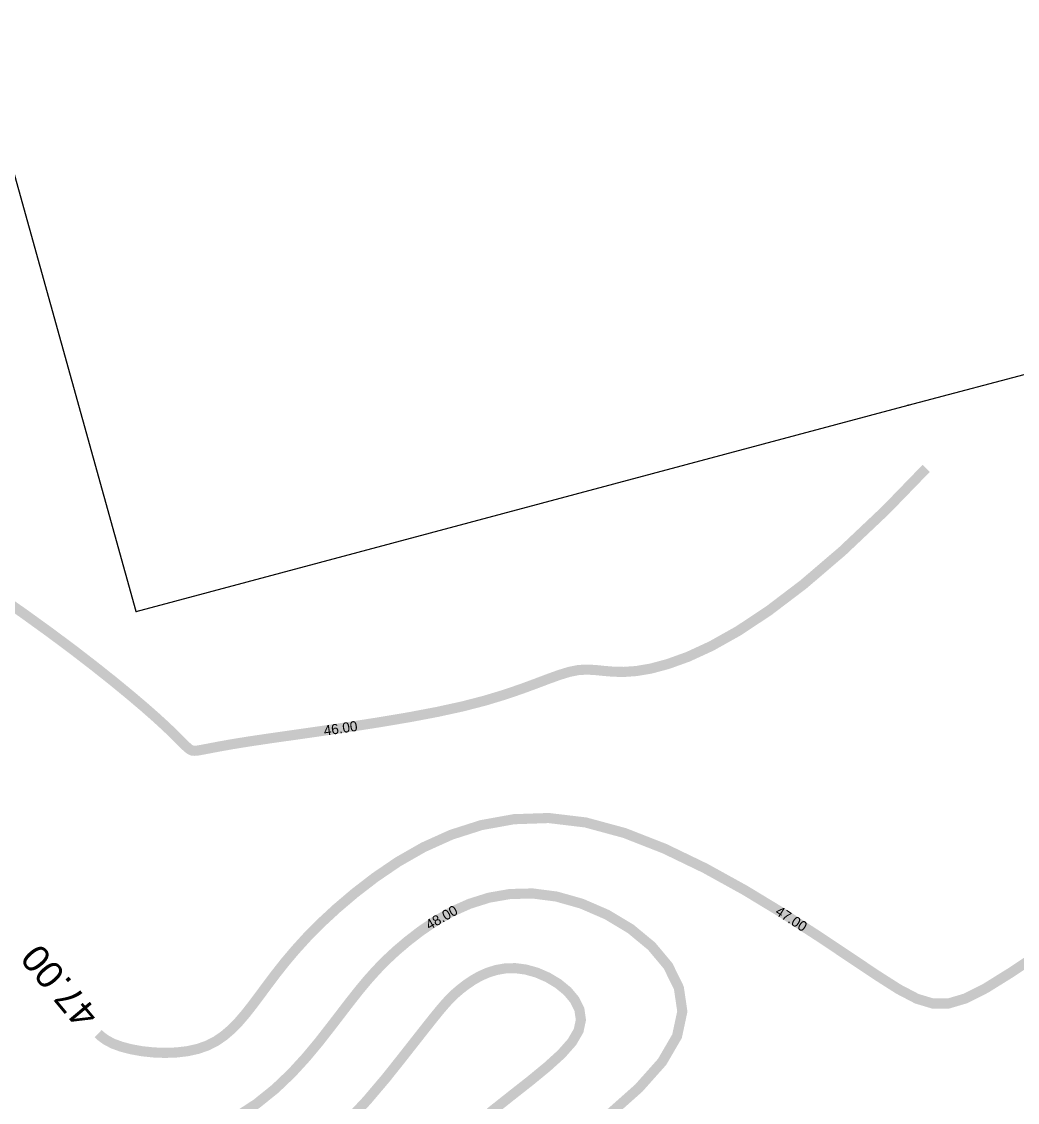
# Model space of a CAD drawing. Header units: metres. Extents: x 64 to 796628, y 142 to 671743.
# Drawn here: x 162 to 191.51, y 317.66 to 349.68 of the extents above; entities that cross this region are included whole.
import ezdxf
from ezdxf.enums import TextEntityAlignment as Align

# ---------------------------------------------------------------- set-up
doc = ezdxf.new("R2010")
doc.units = ezdxf.units.M
doc.header["$LTSCALE"] = 2
doc.layers.add('Cotation Courbes de niveau', color=246, linetype='Continuous')
doc.layers.add('COURBE PRINCIPALE', color=246, linetype='Continuous')

msp = doc.modelspace()

# ---------------------------------------------------------------- linework, layer by layer
for p, q in [((165.396, 332.202), (152.766, 377.498)), ((165.396, 332.202), (152.766, 377.498)), ((165.396, 332.202), (152.766, 377.498)), ((165.396, 332.202), (152.766, 377.498)), ((165.396, 332.202), (152.766, 377.498)), ((188.278, 338.324), (213.163, 344.912)), ((188.278, 338.324), (213.163, 344.912)), ((188.278, 338.324), (213.163, 344.912)), ((188.278, 338.324), (213.163, 344.912)), ((188.278, 338.324), (213.163, 344.912)), ((165.396, 332.202), (188.278, 338.324)), ((165.396, 332.202), (188.278, 338.324)), ((165.396, 332.202), (188.278, 338.324)), ((165.396, 332.202), (188.278, 338.324)), ((165.396, 332.202), (188.278, 338.324)), ((165.396, 332.202), (188.278, 338.324)), ((165.396, 332.202), (188.278, 338.324)), ((165.396, 332.202), (188.278, 338.324)), ((165.396, 332.202), (188.278, 338.324)), ((165.396, 332.202), (188.278, 338.324))]:
    msp.add_line(p, q)
for p in [(188.278, 338.324), (188.278, 338.324), (188.278, 338.324), (188.278, 338.324), (188.278, 338.324), (165.396, 332.202), (165.396, 332.202), (165.396, 332.202), (165.396, 332.202), (165.396, 332.202)]:
    msp.add_point(p)
at = {"layer": 'COURBE PRINCIPALE', "const_width": 0.3, "flags": 128}
for points, elevation in [([(161.208, 332.737), (162.051, 332.15), (162.824, 331.592), (163.527, 331.068), (164.159, 330.58), (164.72, 330.134), (165.208, 329.733), (165.622, 329.382), (165.963, 329.082), (166.238, 328.831), (166.456, 328.624), (166.625, 328.458), (166.755, 328.328), (166.853, 328.23), (166.929, 328.16), (166.991, 328.113), (167.049, 328.086), (167.119, 328.078), (167.218, 328.086), (167.364, 328.111), (167.573, 328.151), (167.863, 328.206), (168.251, 328.275), (168.753, 328.356), (169.38, 328.449), (170.111, 328.553), (170.916, 328.668), (171.768, 328.793), (172.638, 328.929), (173.497, 329.074), (174.316, 329.229), (175.068, 329.393), (175.73, 329.564), (176.305, 329.738), (176.804, 329.908), (177.236, 330.067), (177.612, 330.209), (177.942, 330.328), (178.235, 330.417), (178.501, 330.47), (178.752, 330.484), (179, 330.471), (179.257, 330.445), (179.538, 330.421), (179.855, 330.415), (180.221, 330.441), (180.651, 330.514), (181.157, 330.65), (181.751, 330.864), (182.441, 331.182), (183.237, 331.628), (184.143, 332.228), (185.17, 333.008), (186.323, 333.994), (187.61, 335.211), (188.809, 336.447)], 46), ([(161.208, 332.737), (162.051, 332.15), (162.824, 331.592), (163.527, 331.068), (164.159, 330.58), (164.72, 330.134), (165.208, 329.733), (165.622, 329.382), (165.963, 329.082), (166.238, 328.831), (166.456, 328.624), (166.625, 328.458), (166.755, 328.328), (166.853, 328.23), (166.929, 328.16), (166.991, 328.113), (167.049, 328.086), (167.119, 328.078), (167.218, 328.086), (167.364, 328.111), (167.573, 328.151), (167.863, 328.206), (168.251, 328.275), (168.753, 328.356), (169.38, 328.449), (170.111, 328.553), (170.916, 328.668), (171.768, 328.793), (172.638, 328.929), (173.497, 329.074), (174.316, 329.229), (175.068, 329.393), (175.73, 329.564), (176.305, 329.738), (176.804, 329.908), (177.236, 330.067), (177.612, 330.209), (177.942, 330.328), (178.235, 330.417), (178.501, 330.47), (178.752, 330.484), (179, 330.471), (179.257, 330.445), (179.538, 330.421), (179.855, 330.415), (180.221, 330.441), (180.651, 330.514), (181.157, 330.65), (181.751, 330.864), (182.441, 331.182), (183.237, 331.628), (184.143, 332.228), (185.17, 333.008), (186.323, 333.994), (187.61, 335.211), (188.809, 336.447)], 46), ([(161.208, 332.737), (162.051, 332.15), (162.824, 331.592), (163.527, 331.068), (164.159, 330.58), (164.72, 330.134), (165.208, 329.733), (165.622, 329.382), (165.963, 329.082), (166.238, 328.831), (166.456, 328.624), (166.625, 328.458), (166.755, 328.328), (166.853, 328.23), (166.929, 328.16), (166.991, 328.113), (167.049, 328.086), (167.119, 328.078), (167.218, 328.086), (167.364, 328.111), (167.573, 328.151), (167.863, 328.206), (168.251, 328.275), (168.753, 328.356), (169.38, 328.449), (170.111, 328.553), (170.916, 328.668), (171.768, 328.793), (172.638, 328.929), (173.497, 329.074), (174.316, 329.229), (175.068, 329.393), (175.73, 329.564), (176.305, 329.738), (176.804, 329.908), (177.236, 330.067), (177.612, 330.209), (177.942, 330.328), (178.235, 330.417), (178.501, 330.47), (178.752, 330.484), (179, 330.471), (179.257, 330.445), (179.538, 330.421), (179.855, 330.415), (180.221, 330.441), (180.651, 330.514), (181.157, 330.65), (181.751, 330.864), (182.441, 331.182), (183.237, 331.628), (184.143, 332.228), (185.17, 333.008), (186.323, 333.994), (187.61, 335.211), (188.809, 336.447)], 46), ([(161.208, 332.737), (162.051, 332.15), (162.824, 331.592), (163.527, 331.068), (164.159, 330.58), (164.72, 330.134), (165.208, 329.733), (165.622, 329.382), (165.963, 329.082), (166.238, 328.831), (166.456, 328.624), (166.625, 328.458), (166.755, 328.328), (166.853, 328.23), (166.929, 328.16), (166.991, 328.113), (167.049, 328.086), (167.119, 328.078), (167.218, 328.086), (167.364, 328.111), (167.573, 328.151), (167.863, 328.206), (168.251, 328.275), (168.753, 328.356), (169.38, 328.449), (170.111, 328.553), (170.916, 328.668), (171.768, 328.793), (172.638, 328.929), (173.497, 329.074), (174.316, 329.229), (175.068, 329.393), (175.73, 329.564), (176.305, 329.738), (176.804, 329.908), (177.236, 330.067), (177.612, 330.209), (177.942, 330.328), (178.235, 330.417), (178.501, 330.47), (178.752, 330.484), (179, 330.471), (179.257, 330.445), (179.538, 330.421), (179.855, 330.415), (180.221, 330.441), (180.651, 330.514), (181.157, 330.65), (181.751, 330.864), (182.441, 331.182), (183.237, 331.628), (184.143, 332.228), (185.17, 333.008), (186.323, 333.994), (187.61, 335.211), (188.809, 336.447)], 46), ([(161.208, 332.737), (162.051, 332.15), (162.824, 331.592), (163.527, 331.068), (164.159, 330.58), (164.72, 330.134), (165.208, 329.733), (165.622, 329.382), (165.963, 329.082), (166.238, 328.831), (166.456, 328.624), (166.625, 328.458), (166.755, 328.328), (166.853, 328.23), (166.929, 328.16), (166.991, 328.113), (167.049, 328.086), (167.119, 328.078), (167.218, 328.086), (167.364, 328.111), (167.573, 328.151), (167.863, 328.206), (168.251, 328.275), (168.753, 328.356), (169.38, 328.449), (170.111, 328.553), (170.916, 328.668), (171.768, 328.793), (172.638, 328.929), (173.497, 329.074), (174.316, 329.229), (175.068, 329.393), (175.73, 329.564), (176.305, 329.738), (176.804, 329.908), (177.236, 330.067), (177.612, 330.209), (177.942, 330.328), (178.235, 330.417), (178.501, 330.47), (178.752, 330.484), (179, 330.471), (179.257, 330.445), (179.538, 330.421), (179.855, 330.415), (180.221, 330.441), (180.651, 330.514), (181.157, 330.65), (181.751, 330.864), (182.441, 331.182), (183.237, 331.628), (184.143, 332.228), (185.17, 333.008), (186.323, 333.994), (187.61, 335.211), (188.809, 336.447)], 46), ([(164.266, 319.696), (164.337, 319.628), (164.511, 319.501), (164.715, 319.396), (164.963, 319.306), (165.251, 319.232), (165.567, 319.175), (165.903, 319.139), (166.247, 319.126), (166.59, 319.138), (166.921, 319.177), (167.231, 319.247), (167.513, 319.347), (167.768, 319.479), (168.002, 319.64), (168.222, 319.829), (168.431, 320.044), (168.637, 320.284), (168.843, 320.547), (169.057, 320.832), (169.282, 321.137), (169.528, 321.463), (169.802, 321.81), (170.112, 322.177), (170.465, 322.565), (170.87, 322.974), (171.335, 323.404), (171.867, 323.856), (172.474, 324.324), (173.154, 324.787), (173.907, 325.218), (174.732, 325.59), (175.626, 325.876), (176.589, 326.05), (177.619, 326.085), (178.714, 325.954), (179.869, 325.641), (181.059, 325.175), (182.256, 324.597), (183.432, 323.947), (184.557, 323.265), (185.603, 322.59), (186.541, 321.964), (187.343, 321.427), (187.994, 321.012), (188.531, 320.731), (189.007, 320.588), (189.472, 320.59), (189.978, 320.74), (190.577, 321.044), (191.321, 321.507), (192.26, 322.134)], 47), ([(164.266, 319.696), (164.337, 319.628), (164.511, 319.501), (164.715, 319.396), (164.963, 319.306), (165.251, 319.232), (165.567, 319.175), (165.903, 319.139), (166.247, 319.126), (166.59, 319.138), (166.921, 319.177), (167.231, 319.247), (167.513, 319.347), (167.768, 319.479), (168.002, 319.64), (168.222, 319.829), (168.431, 320.044), (168.637, 320.284), (168.843, 320.547), (169.057, 320.832), (169.282, 321.137), (169.528, 321.463), (169.802, 321.81), (170.112, 322.177), (170.465, 322.565), (170.87, 322.974), (171.335, 323.404), (171.867, 323.856), (172.474, 324.324), (173.154, 324.787), (173.907, 325.218), (174.732, 325.59), (175.626, 325.876), (176.589, 326.05), (177.619, 326.085), (178.714, 325.954), (179.869, 325.641), (181.059, 325.175), (182.256, 324.597), (183.432, 323.947), (184.557, 323.265), (185.603, 322.59), (186.541, 321.964), (187.343, 321.427), (187.994, 321.012), (188.531, 320.731), (189.007, 320.588), (189.472, 320.59), (189.978, 320.74), (190.577, 321.044), (191.321, 321.507), (192.26, 322.134)], 47), ([(164.266, 319.696), (164.337, 319.628), (164.511, 319.501), (164.715, 319.396), (164.963, 319.306), (165.251, 319.232), (165.567, 319.175), (165.903, 319.139), (166.247, 319.126), (166.59, 319.138), (166.921, 319.177), (167.231, 319.247), (167.513, 319.347), (167.768, 319.479), (168.002, 319.64), (168.222, 319.829), (168.431, 320.044), (168.637, 320.284), (168.843, 320.547), (169.057, 320.832), (169.282, 321.137), (169.528, 321.463), (169.802, 321.81), (170.112, 322.177), (170.465, 322.565), (170.87, 322.974), (171.335, 323.404), (171.867, 323.856), (172.474, 324.324), (173.154, 324.787), (173.907, 325.218), (174.732, 325.59), (175.626, 325.876), (176.589, 326.05), (177.619, 326.085), (178.714, 325.954), (179.869, 325.641), (181.059, 325.175), (182.256, 324.597), (183.432, 323.947), (184.557, 323.265), (185.603, 322.59), (186.541, 321.964), (187.343, 321.427), (187.994, 321.012), (188.531, 320.731), (189.007, 320.588), (189.472, 320.59), (189.978, 320.74), (190.577, 321.044), (191.321, 321.507), (192.26, 322.134)], 47), ([(164.266, 319.696), (164.337, 319.628), (164.511, 319.501), (164.715, 319.396), (164.963, 319.306), (165.251, 319.232), (165.567, 319.175), (165.903, 319.139), (166.247, 319.126), (166.59, 319.138), (166.921, 319.177), (167.231, 319.247), (167.513, 319.347), (167.768, 319.479), (168.002, 319.64), (168.222, 319.829), (168.431, 320.044), (168.637, 320.284), (168.843, 320.547), (169.057, 320.832), (169.282, 321.137), (169.528, 321.463), (169.802, 321.81), (170.112, 322.177), (170.465, 322.565), (170.87, 322.974), (171.335, 323.404), (171.867, 323.856), (172.474, 324.324), (173.154, 324.787), (173.907, 325.218), (174.732, 325.59), (175.626, 325.876), (176.589, 326.05), (177.619, 326.085), (178.714, 325.954), (179.869, 325.641), (181.059, 325.175), (182.256, 324.597), (183.432, 323.947), (184.557, 323.265), (185.603, 322.59), (186.541, 321.964), (187.343, 321.427), (187.994, 321.012), (188.531, 320.731), (189.007, 320.588), (189.472, 320.59), (189.978, 320.74), (190.577, 321.044), (191.321, 321.507), (192.26, 322.134)], 47), ([(164.266, 319.696), (164.337, 319.628), (164.511, 319.501), (164.715, 319.396), (164.963, 319.306), (165.251, 319.232), (165.567, 319.175), (165.903, 319.139), (166.247, 319.126), (166.59, 319.138), (166.921, 319.177), (167.231, 319.247), (167.513, 319.347), (167.768, 319.479), (168.002, 319.64), (168.222, 319.829), (168.431, 320.044), (168.637, 320.284), (168.843, 320.547), (169.057, 320.832), (169.282, 321.137), (169.528, 321.463), (169.802, 321.81), (170.112, 322.177), (170.465, 322.565), (170.87, 322.974), (171.335, 323.404), (171.867, 323.856), (172.474, 324.324), (173.154, 324.787), (173.907, 325.218), (174.732, 325.59), (175.626, 325.876), (176.589, 326.05), (177.619, 326.085), (178.714, 325.954), (179.869, 325.641), (181.059, 325.175), (182.256, 324.597), (183.432, 323.947), (184.557, 323.265), (185.603, 322.59), (186.541, 321.964), (187.343, 321.427), (187.994, 321.012), (188.531, 320.731), (189.007, 320.588), (189.472, 320.59), (189.978, 320.74), (190.577, 321.044), (191.321, 321.507), (192.26, 322.134)], 47), ([(168.348, 317.216), (168.966, 317.62), (169.516, 318.063), (170.004, 318.529), (170.436, 319.001), (170.819, 319.462), (171.158, 319.897), (171.461, 320.291), (171.737, 320.65), (171.997, 320.979), (172.253, 321.286), (172.514, 321.578), (172.791, 321.862), (173.095, 322.146), (173.437, 322.436), (173.825, 322.736), (174.261, 323.032), (174.745, 323.307), (175.275, 323.544), (175.851, 323.725), (176.472, 323.833), (177.139, 323.85), (177.85, 323.759), (178.597, 323.547), (179.345, 323.223), (180.051, 322.799), (180.67, 322.287), (181.16, 321.701), (181.478, 321.052), (181.581, 320.354), (181.424, 319.62), (180.982, 318.86), (180.292, 318.085), (179.411, 317.302)], 48), ([(168.348, 317.216), (168.966, 317.62), (169.516, 318.063), (170.004, 318.529), (170.436, 319.001), (170.819, 319.462), (171.158, 319.897), (171.461, 320.291), (171.737, 320.65), (171.997, 320.979), (172.253, 321.286), (172.514, 321.578), (172.791, 321.862), (173.095, 322.146), (173.437, 322.436), (173.825, 322.736), (174.261, 323.032), (174.745, 323.307), (175.275, 323.544), (175.851, 323.725), (176.472, 323.833), (177.139, 323.85), (177.85, 323.759), (178.597, 323.547), (179.345, 323.223), (180.051, 322.799), (180.67, 322.287), (181.16, 321.701), (181.478, 321.052), (181.581, 320.354), (181.424, 319.62), (180.982, 318.86), (180.292, 318.085), (179.411, 317.302)], 48), ([(168.348, 317.216), (168.966, 317.62), (169.516, 318.063), (170.004, 318.529), (170.436, 319.001), (170.819, 319.462), (171.158, 319.897), (171.461, 320.291), (171.737, 320.65), (171.997, 320.979), (172.253, 321.286), (172.514, 321.578), (172.791, 321.862), (173.095, 322.146), (173.437, 322.436), (173.825, 322.736), (174.261, 323.032), (174.745, 323.307), (175.275, 323.544), (175.851, 323.725), (176.472, 323.833), (177.139, 323.85), (177.85, 323.759), (178.597, 323.547), (179.345, 323.223), (180.051, 322.799), (180.67, 322.287), (181.16, 321.701), (181.478, 321.052), (181.581, 320.354), (181.424, 319.62), (180.982, 318.86), (180.292, 318.085), (179.411, 317.302)], 48), ([(168.348, 317.216), (168.966, 317.62), (169.516, 318.063), (170.004, 318.529), (170.436, 319.001), (170.819, 319.462), (171.158, 319.897), (171.461, 320.291), (171.737, 320.65), (171.997, 320.979), (172.253, 321.286), (172.514, 321.578), (172.791, 321.862), (173.095, 322.146), (173.437, 322.436), (173.825, 322.736), (174.261, 323.032), (174.745, 323.307), (175.275, 323.544), (175.851, 323.725), (176.472, 323.833), (177.139, 323.85), (177.85, 323.759), (178.597, 323.547), (179.345, 323.223), (180.051, 322.799), (180.67, 322.287), (181.16, 321.701), (181.478, 321.052), (181.581, 320.354), (181.424, 319.62), (180.982, 318.86), (180.292, 318.085), (179.411, 317.302)], 48), ([(168.348, 317.216), (168.966, 317.62), (169.516, 318.063), (170.004, 318.529), (170.436, 319.001), (170.819, 319.462), (171.158, 319.897), (171.461, 320.291), (171.737, 320.65), (171.997, 320.979), (172.253, 321.286), (172.514, 321.578), (172.791, 321.862), (173.095, 322.146), (173.437, 322.436), (173.825, 322.736), (174.261, 323.032), (174.745, 323.307), (175.275, 323.544), (175.851, 323.725), (176.472, 323.833), (177.139, 323.85), (177.85, 323.759), (178.597, 323.547), (179.345, 323.223), (180.051, 322.799), (180.67, 322.287), (181.16, 321.701), (181.478, 321.052), (181.581, 320.354), (181.424, 319.62), (180.982, 318.86), (180.292, 318.085), (179.411, 317.302)], 48), ([(171.576, 317.014), (172.235, 317.718), (172.794, 318.378), (173.259, 318.962), (173.639, 319.446), (173.946, 319.836), (174.193, 320.148), (174.394, 320.395), (174.562, 320.591), (174.711, 320.751), (174.855, 320.888), (175.006, 321.017), (175.176, 321.148), (175.368, 321.278), (175.579, 321.399), (175.812, 321.502), (176.064, 321.582), (176.336, 321.629), (176.628, 321.636), (176.94, 321.596), (177.268, 321.504), (177.595, 321.362), (177.904, 321.176), (178.176, 320.952), (178.391, 320.695), (178.53, 320.41), (178.575, 320.105), (178.506, 319.783), (178.311, 319.448), (177.999, 319.095), (177.584, 318.718), (177.084, 318.307), (176.512, 317.857), (175.885, 317.36)], 49), ([(171.576, 317.014), (172.235, 317.718), (172.794, 318.378), (173.259, 318.962), (173.639, 319.446), (173.946, 319.836), (174.193, 320.148), (174.394, 320.395), (174.562, 320.591), (174.711, 320.751), (174.855, 320.888), (175.006, 321.017), (175.176, 321.148), (175.368, 321.278), (175.579, 321.399), (175.812, 321.502), (176.064, 321.582), (176.336, 321.629), (176.628, 321.636), (176.94, 321.596), (177.268, 321.504), (177.595, 321.362), (177.904, 321.176), (178.176, 320.952), (178.391, 320.695), (178.53, 320.41), (178.575, 320.105), (178.506, 319.783), (178.311, 319.448), (177.999, 319.095), (177.584, 318.718), (177.084, 318.307), (176.512, 317.857), (175.885, 317.36)], 49), ([(171.576, 317.014), (172.235, 317.718), (172.794, 318.378), (173.259, 318.962), (173.639, 319.446), (173.946, 319.836), (174.193, 320.148), (174.394, 320.395), (174.562, 320.591), (174.711, 320.751), (174.855, 320.888), (175.006, 321.017), (175.176, 321.148), (175.368, 321.278), (175.579, 321.399), (175.812, 321.502), (176.064, 321.582), (176.336, 321.629), (176.628, 321.636), (176.94, 321.596), (177.268, 321.504), (177.595, 321.362), (177.904, 321.176), (178.176, 320.952), (178.391, 320.695), (178.53, 320.41), (178.575, 320.105), (178.506, 319.783), (178.311, 319.448), (177.999, 319.095), (177.584, 318.718), (177.084, 318.307), (176.512, 317.857), (175.885, 317.36)], 49), ([(171.576, 317.014), (172.235, 317.718), (172.794, 318.378), (173.259, 318.962), (173.639, 319.446), (173.946, 319.836), (174.193, 320.148), (174.394, 320.395), (174.562, 320.591), (174.711, 320.751), (174.855, 320.888), (175.006, 321.017), (175.176, 321.148), (175.368, 321.278), (175.579, 321.399), (175.812, 321.502), (176.064, 321.582), (176.336, 321.629), (176.628, 321.636), (176.94, 321.596), (177.268, 321.504), (177.595, 321.362), (177.904, 321.176), (178.176, 320.952), (178.391, 320.695), (178.53, 320.41), (178.575, 320.105), (178.506, 319.783), (178.311, 319.448), (177.999, 319.095), (177.584, 318.718), (177.084, 318.307), (176.512, 317.857), (175.885, 317.36)], 49), ([(171.576, 317.014), (172.235, 317.718), (172.794, 318.378), (173.259, 318.962), (173.639, 319.446), (173.946, 319.836), (174.193, 320.148), (174.394, 320.395), (174.562, 320.591), (174.711, 320.751), (174.855, 320.888), (175.006, 321.017), (175.176, 321.148), (175.368, 321.278), (175.579, 321.399), (175.812, 321.502), (176.064, 321.582), (176.336, 321.629), (176.628, 321.636), (176.94, 321.596), (177.268, 321.504), (177.595, 321.362), (177.904, 321.176), (178.176, 320.952), (178.391, 320.695), (178.53, 320.41), (178.575, 320.105), (178.506, 319.783), (178.311, 319.448), (177.999, 319.095), (177.584, 318.718), (177.084, 318.307), (176.512, 317.857), (175.885, 317.36)], 49)]:
    msp.add_lwpolyline(points, dxfattribs=dict(at, elevation=elevation))

# ---------------------------------------------------------------- texts
at = {"layer": 'Cotation Courbes de niveau'}
for s, rotation, oblique, p in [('46.00', 8.3815, 0, (171.451, 328.746, 46)), ('46.00', 8.3815, 0, (171.451, 328.746, 46)), ('46.00', 8.3815, 0, (171.451, 328.746, 46)), ('46.00', 8.3815, 0, (171.451, 328.746, 46)), ('46.00', 8.3815, 0, (171.451, 328.746, 46)), ('46.00', 8.3815, 0, (171.451, 328.746, 46)), ('46.00', 8.3815, 0, (171.451, 328.746, 46)), ('46.00', 8.3815, 0, (171.451, 328.746, 46)), ('46.00', 8.3815, 0, (171.451, 328.746, 46)), ('46.00', 8.3815, 0, (171.451, 328.746, 46)), ('46.00', 8.3815, 0, (171.451, 328.746, 46)), ('46.00', 8.3815, 0, (171.451, 328.746, 46)), ('46.00', 8.3815, 0, (171.451, 328.746, 46)), ('46.00', 8.3815, 0, (171.451, 328.746, 46)), ('46.00', 8.3815, 0, (171.451, 328.746, 46)), ('46.00', 8.3815, 0, (171.451, 328.746, 46)), ('46.00', 8.3815, 0, (171.451, 328.746, 46)), ('46.00', 8.3815, 0, (171.451, 328.746, 46)), ('46.00', 8.3815, 0, (171.451, 328.746, 46)), ('46.00', 8.3815, 0, (171.451, 328.746, 46)), ('46.00', 8.3815, 0, (171.451, 328.746, 46)), ('46.00', 8.3815, 0, (171.451, 328.746, 46)), ('46.00', 8.3815, 0, (171.451, 328.746, 46)), ('46.00', 8.3815, 0, (171.451, 328.746, 46)), ('46.00', 8.3815, 0, (171.451, 328.746, 46)), ('46.00', 8.3815, 0, (171.451, 328.746, 46)), ('46.00', 8.3815, 0, (171.451, 328.746, 46)), ('46.00', 8.3815, 0, (171.451, 328.746, 46)), ('46.00', 8.3815, 0, (171.451, 328.746, 46)), ('46.00', 8.3815, 0, (171.451, 328.746, 46)), ('46.00', 8.3815, 0, (171.451, 328.746, 46)), ('46.00', 8.3815, 0, (171.451, 328.746, 46)), ('46.00', 8.3815, 0, (171.451, 328.746, 46)), ('46.00', 8.3815, 0, (171.451, 328.746, 46)), ('46.00', 8.3815, 0, (171.451, 328.746, 46)), ('48.00', 29.6507, 360, (174.446, 323.138, 48)), ('48.00', 29.6507, 360, (174.446, 323.138, 48)), ('48.00', 29.6507, 360, (174.446, 323.138, 48)), ('48.00', 29.6507, 360, (174.446, 323.138, 48)), ('48.00', 29.6507, 360, (174.446, 323.138, 48)), ('48.00', 29.6507, 360, (174.446, 323.138, 48)), ('48.00', 29.6507, 360, (174.446, 323.138, 48)), ('48.00', 29.6507, 360, (174.446, 323.138, 48)), ('48.00', 29.6507, 360, (174.446, 323.138, 48)), ('48.00', 29.6507, 360, (174.446, 323.138, 48)), ('48.00', 29.6507, 360, (174.446, 323.138, 48)), ('48.00', 29.6507, 360, (174.446, 323.138, 48)), ('48.00', 29.6507, 360, (174.446, 323.138, 48)), ('48.00', 29.6507, 360, (174.446, 323.138, 48)), ('48.00', 29.6507, 360, (174.446, 323.138, 48)), ('48.00', 29.6507, 360, (174.446, 323.138, 48)), ('48.00', 29.6507, 360, (174.446, 323.138, 48)), ('48.00', 29.6507, 360, (174.446, 323.138, 48)), ('48.00', 29.6507, 360, (174.446, 323.138, 48)), ('48.00', 29.6507, 360, (174.446, 323.138, 48)), ('48.00', 29.6507, 360, (174.446, 323.138, 48)), ('48.00', 29.6507, 360, (174.446, 323.138, 48)), ('48.00', 29.6507, 360, (174.446, 323.138, 48)), ('48.00', 29.6507, 360, (174.446, 323.138, 48)), ('48.00', 29.6507, 360, (174.446, 323.138, 48)), ('48.00', 29.6507, 360, (174.446, 323.138, 48)), ('48.00', 29.6507, 360, (174.446, 323.138, 48)), ('48.00', 29.6507, 360, (174.446, 323.138, 48)), ('48.00', 29.6507, 360, (174.446, 323.138, 48)), ('48.00', 29.6507, 360, (174.446, 323.138, 48)), ('48.00', 29.6507, 360, (174.446, 323.138, 48)), ('48.00', 29.6507, 360, (174.446, 323.138, 48)), ('48.00', 29.6507, 360, (174.446, 323.138, 48)), ('48.00', 29.6507, 360, (174.446, 323.138, 48)), ('48.00', 29.6507, 360, (174.446, 323.138, 48)), ('48.00', 29.6507, 360, (174.446, 323.138, 48)), ('48.00', 29.6507, 360, (174.446, 323.138, 48)), ('48.00', 29.6507, 360, (174.446, 323.138, 48)), ('48.00', 29.6507, 360, (174.446, 323.138, 48)), ('48.00', 29.6507, 360, (174.446, 323.138, 48)), ('48.00', 29.6507, 360, (174.446, 323.138, 48)), ('48.00', 29.6507, 360, (174.446, 323.138, 48)), ('48.00', 29.6507, 360, (174.446, 323.138, 48)), ('48.00', 29.6507, 360, (174.446, 323.138, 48)), ('48.00', 29.6507, 360, (174.446, 323.138, 48)), ('48.00', 29.6507, 360, (174.446, 323.138, 48)), ('48.00', 29.6507, 360, (174.446, 323.138, 48)), ('48.00', 29.6507, 360, (174.446, 323.138, 48)), ('48.00', 29.6507, 360, (174.446, 323.138, 48)), ('48.00', 29.6507, 360, (174.446, 323.138, 48)), ('47.00', 327.197, 0, (184.812, 323.1, 47)), ('47.00', 327.197, 0, (184.812, 323.1, 47)), ('47.00', 327.197, 0, (184.812, 323.1, 47)), ('47.00', 327.197, 0, (184.812, 323.1, 47)), ('47.00', 327.197, 0, (184.812, 323.1, 47)), ('47.00', 327.197, 0, (184.812, 323.1, 47)), ('47.00', 327.197, 0, (184.812, 323.1, 47)), ('47.00', 327.197, 0, (184.812, 323.1, 47)), ('47.00', 327.197, 0, (184.812, 323.1, 47)), ('47.00', 327.197, 0, (184.812, 323.1, 47)), ('47.00', 327.197, 0, (184.812, 323.1, 47)), ('47.00', 327.197, 0, (184.812, 323.1, 47)), ('47.00', 327.197, 0, (184.812, 323.1, 47)), ('47.00', 327.197, 0, (184.812, 323.1, 47)), ('47.00', 327.197, 0, (184.812, 323.1, 47))]:
    msp.add_text(s, height=0.3, rotation=rotation, dxfattribs=dict(at, oblique=oblique)).set_placement(p, align=Align.MIDDLE_CENTER)
at = {"layer": 'Cotation Courbes de niveau', "insert": (163.712, 319.757, 47), "char_height": 0.3, "width": 16.92222, "attachment_point": 1, "rotation": 129.8952}
msp.add_mtext('{\\fArial|b0|i0|c0|p34;\\H2.667x;47.00}', dxfattribs=at)
msp.add_mtext('{\\fArial|b0|i0|c0|p34;\\H2.667x;47.00}', dxfattribs=at)
msp.add_mtext('{\\fArial|b0|i0|c0|p34;\\H2.667x;47.00}', dxfattribs=at)
msp.add_mtext('{\\fArial|b0|i0|c0|p34;\\H2.667x;47.00}', dxfattribs=at)
msp.add_mtext('{\\fArial|b0|i0|c0|p34;\\H2.667x;47.00}', dxfattribs=at)

doc.saveas('drawing.dxf')
